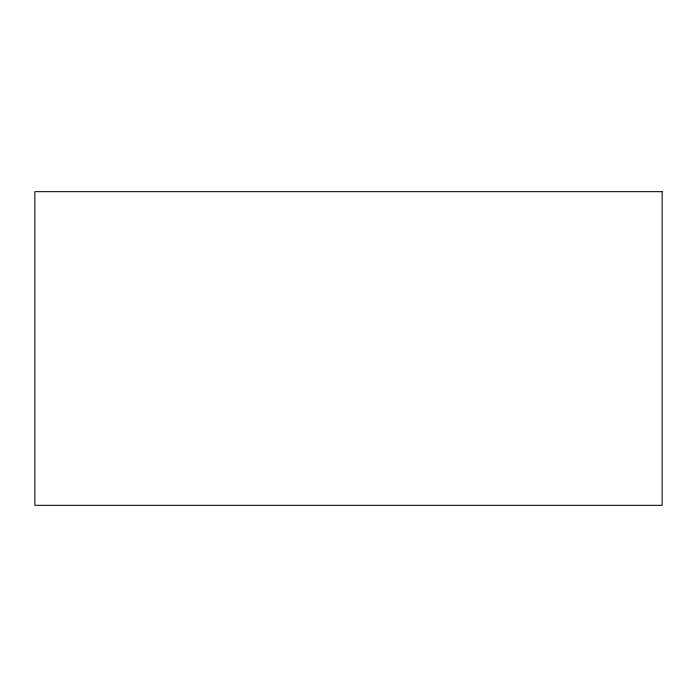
<?xml version="1.0" encoding="UTF-8"?>
<svg xmlns="http://www.w3.org/2000/svg" width="697" height="697" viewBox="0 0 697 697"><rect width="100%" height="100%" fill="white"/><g stroke="black" fill="none" stroke-linecap="round" stroke-linejoin="round"><path stroke-width="1.05" d="M662.15 191.675L34.85 191.675L34.85 505.325L662.15 505.325L662.15 191.675"/></g></svg>
